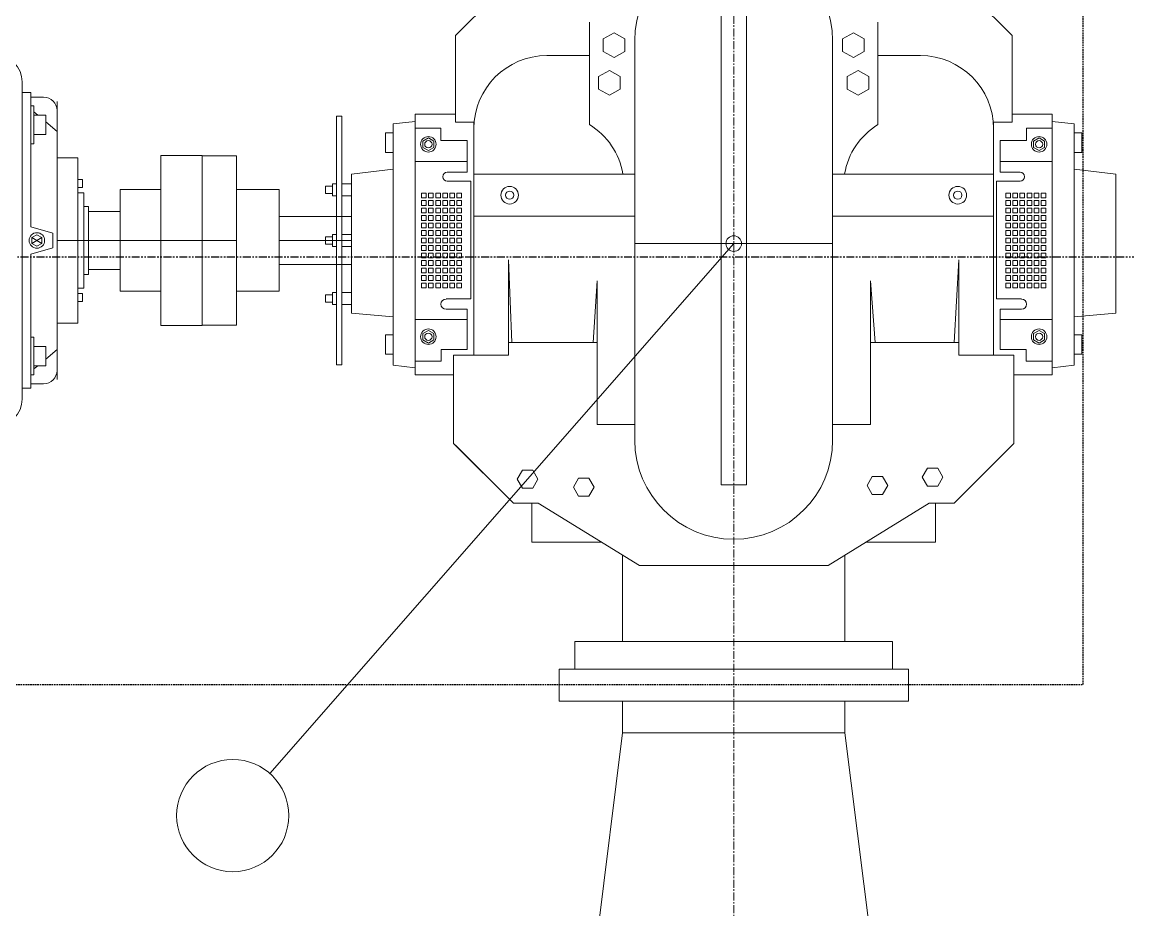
# Model space of a CAD drawing. Header units: inches. Extents: x 86328 to 235202, y 68629 to 184293.
# Drawn here: x 165131 to 166872, y 130363 to 131760 of the extents above; entities that cross this region are included whole.
import ezdxf

# ---------------------------------------------------------------- set-up
doc = ezdxf.new("R2010")
doc.units = ezdxf.units.IN
doc.header["$MEASUREMENT"] = 0
for name, pattern in [('CENTER', [2, 1.25, -0.25, 0.25, -0.25]), ('HIDDEN', [0.375, 0.25, -0.125]), ('PHANTOM2', [1.25, 0.625, -0.125, 0.125, -0.125, 0.125, -0.125])]:
    doc.linetypes.add(name, pattern=pattern)
doc.layers.add('.5', color=8, linetype='Continuous', lineweight=0)
doc.layers.add('DIM', color=251, linetype='Continuous', lineweight=0)

msp = doc.modelspace()

# ---------------------------------------------------------------- linework, layer by layer
at = {"layer": '.5', "color": 8, "linetype": 'CENTER', "ltscale": 10}
msp.add_line((166251.3, 146210.4), (166251.3, 122881.3), dxfattribs=at)
at = {"color": 8, "linetype": 'PHANTOM2', "ltscale": 20}
msp.add_line((175241.1, 131390.5), (142490.5, 131390.5), dxfattribs=at)
at = {"layer": 'DIM', "color": 8, "linetype": 'HIDDEN', "lineweight": 25, "ltscale": 10}
for p, q in [((166801.3, 130717.9), (166801.3, 132065.4)), ((163801.3, 130717.9), (166801.3, 130717.9))]:
    msp.add_line(p, q, dxfattribs=at)
at = {"layer": 'DIM', "color": 8, "linetype": 'Continuous'}
for p, q in [((165813.2, 131739.1), (165904.4, 131830.3)), ((166689.4, 131739.1), (166598.2, 131830.3)), ((166231.4, 131411.8), (166231.4, 131801.5)), ((166271.2, 131801.5), (166271.2, 131411.8)), ((166024.3, 131760.4), (166024.3, 131599.1)), ((166478.3, 131760.4), (166478.3, 131599.1)), ((165813.2, 131739.1), (165813.2, 131603)), ((166062.9, 131743.7), (166045.9, 131733.9)), ((166079.8, 131733.9), (166062.9, 131743.7)), ((166422.7, 131733.9), (166439.7, 131743.7)), ((166439.7, 131743.7), (166456.7, 131733.9)), ((166689.4, 131739.1), (166689.4, 131603)), ((166045.9, 131733.9), (166045.9, 131714.3)), ((166079.8, 131714.3), (166079.8, 131733.9)), ((166095.6, 131411.8), (166095.6, 131731.3)), ((166407, 131730.7), (166407, 131411.8)), ((166422.7, 131714.3), (166422.7, 131733.9)), ((166456.7, 131733.9), (166456.7, 131714.3)), ((165957.3, 131707.8), (166024.3, 131707.8)), ((166045.9, 131714.3), (166062.9, 131704.5)), ((166062.9, 131704.5), (166079.8, 131714.3)), ((166439.7, 131704.5), (166422.7, 131714.3)), ((166456.7, 131714.3), (166439.7, 131704.5)), ((166545.3, 131707.8), (166478.3, 131707.8)), ((166055.5, 131684.5), (166038.5, 131674.7)), ((166072.5, 131674.7), (166055.5, 131684.5)), ((166430.1, 131674.7), (166447.1, 131684.5)), ((166447.1, 131684.5), (166464, 131674.7)), ((165131.1, 131660.9), (165131.1, 131666.6)), ((166038.5, 131674.7), (166038.5, 131655.1)), ((166072.5, 131655.1), (166072.5, 131674.7)), ((166430.1, 131655.1), (166430.1, 131674.7)), ((166464, 131674.7), (166464, 131655.1)), ((165131.1, 131649.4), (165131.1, 131660.9)), ((165131.1, 131416.7), (165131.1, 131649.4)), ((165131.1, 131649.4), (165144.7, 131649.4)), ((165144.7, 131438), (165144.7, 131649.4)), ((166038.5, 131655.1), (166055.5, 131645.3)), ((166055.5, 131645.3), (166072.5, 131655.1)), ((166447.1, 131645.3), (166430.1, 131655.1)), ((166464, 131655.1), (166447.1, 131645.3)), ((165165, 131642.3), (165144.7, 131642.3)), ((165186.1, 131635.5), (165186.1, 131212.2)), ((165144.7, 131568.9), (165144.7, 131628.4)), ((165144.7, 131628.4), (165149.7, 131628.4)), ((165149.7, 131628.4), (165149.7, 131568.9)), ((165149.7, 131619), (165155.7, 131613.9)), ((165149.7, 131613.9), (165168.2, 131613.9)), ((165149.7, 131583.3), (165149.7, 131613.9)), ((165168.2, 131613.9), (165168.2, 131583.3)), ((165186.1, 131197.9), (165186.1, 131621.2)), ((165625.9, 131612.6), (165634.3, 131612.6)), ((165625.9, 131220.7), (165625.9, 131612.6)), ((165634.3, 131612.6), (165634.3, 131220.7)), ((165749.8, 131592.2), (165749.8, 131615.3)), ((165749.8, 131615.3), (165813.2, 131615.3)), ((166752.8, 131615.3), (166689.4, 131615.3)), ((166752.8, 131592.2), (166752.8, 131615.3)), ((165168.2, 131603.4), (165186.1, 131588.4)), ((165715.3, 131600.3), (165749.8, 131603.8)), ((165715.3, 131528.7), (165715.3, 131600.3)), ((165813.2, 131603), (165842.3, 131603)), ((165842.3, 131603), (165842.3, 131236.1)), ((166689.4, 131603), (166660.3, 131603)), ((166660.3, 131603), (166660.3, 131236.1)), ((166787.3, 131600.3), (166752.8, 131603.8)), ((166787.3, 131528.7), (166787.3, 131600.3)), ((165168.2, 131583.3), (165149.7, 131583.3)), ((165715.3, 131586.1), (165703, 131586.1)), ((165703, 131586.1), (165703, 131555.3)), ((165715.3, 131555.3), (165715.3, 131586.1)), ((165790.5, 131593.6), (165749.8, 131593.6)), ((165749.8, 131593.6), (165749.8, 131592.2)), ((165749.8, 131592.2), (165749.8, 131226.9)), ((165770.6, 131578.1), (165762, 131573.1)), ((165779.2, 131573.1), (165770.6, 131578.1)), ((165790.5, 131574), (165790.5, 131593.6)), ((165842.3, 131520.9), (165842.3, 131592.8)), ((166660.3, 131520.9), (166660.3, 131592.8)), ((166712.1, 131574), (166712.1, 131593.6)), ((166712.1, 131593.6), (166752.8, 131593.6)), ((166723.4, 131573.1), (166732, 131578.1)), ((166732, 131578.1), (166740.6, 131573.1)), ((166752.8, 131593.6), (166752.8, 131592.2)), ((166752.8, 131592.2), (166752.8, 131226.9)), ((166787.3, 131586.1), (166799.5, 131586.1)), ((166787.3, 131555.3), (166787.3, 131586.1)), ((166799.5, 131586.1), (166799.5, 131555.3)), ((165149.7, 131568.9), (165144.7, 131568.9)), ((165762, 131573.1), (165762, 131563.2)), ((165762, 131563.2), (165770.6, 131558.2)), ((165770.6, 131558.2), (165779.2, 131563.2)), ((165779.2, 131563.2), (165779.2, 131573.1)), ((165831.9, 131574), (165790.5, 131574)), ((165831.9, 131524), (165831.9, 131574)), ((166670.6, 131524), (166670.6, 131574)), ((166670.6, 131574), (166712.1, 131574)), ((166723.4, 131563.2), (166723.4, 131573.1)), ((166732, 131558.2), (166723.4, 131563.2)), ((166740.6, 131563.2), (166732, 131558.2)), ((166740.6, 131573.1), (166740.6, 131563.2)), ((165186.1, 131416.7), (165186.1, 131547)), ((165186.1, 131547), (165219, 131547)), ((165219, 131547), (165219, 131416.7)), ((165349.6, 131416.7), (165349.6, 131550.5)), ((165349.6, 131550.5), (165414.7, 131550.5)), ((165414.7, 131550.5), (165414.7, 131416.7)), ((165468.5, 131550), (165414.7, 131550)), ((165414.7, 131550), (165414.7, 131416.7)), ((165468.5, 131416.7), (165468.5, 131550)), ((165703, 131555.3), (165715.3, 131555.3)), ((166799.5, 131555.3), (166787.3, 131555.3)), ((165649.7, 131521.2), (165715.3, 131528.7)), ((165715.3, 131528.7), (165715.3, 131294)), ((165831.9, 131541.1), (165749.8, 131541.1)), ((166670.6, 131541.1), (166752.8, 131541.1)), ((166787.3, 131528.7), (166787.3, 131294)), ((166852.9, 131521.2), (166787.3, 131528.7)), ((165219, 131512.8), (165226.3, 131512.8)), ((165219, 131500.3), (165219, 131512.8)), ((165226.3, 131512.8), (165226.3, 131500.3)), ((165649.7, 131302.4), (165649.7, 131521.2)), ((165800.3, 131524), (165831.9, 131524)), ((165837.5, 131510.2), (165800.3, 131510.2)), ((165837.5, 131324.6), (165837.5, 131510.2)), ((166095.6, 131520.9), (165842.3, 131520.9)), ((165842.3, 131520.9), (165842.3, 131454.8)), ((166095.6, 131454.8), (166095.6, 131520.9)), ((166407, 131520.9), (166660.3, 131520.9)), ((166407, 131454.8), (166407, 131520.9)), ((166660.3, 131520.9), (166660.3, 131454.8)), ((166665.1, 131324.6), (166665.1, 131510.2)), ((166665.1, 131510.2), (166702.3, 131510.2)), ((166702.3, 131524), (166670.6, 131524)), ((166852.9, 131302.4), (166852.9, 131521.2)), ((165226.3, 131500.3), (165219, 131500.3)), ((165228.5, 131491.7), (165219, 131491.7)), ((165219, 131491.7), (165219, 131416.7)), ((165228.5, 131416.7), (165228.5, 131491.7)), ((165349.6, 131496.7), (165285.4, 131496.7)), ((165285.4, 131496.7), (165285.4, 131416.7)), ((165349.6, 131416.7), (165349.6, 131496.7)), ((165468.5, 131336.7), (165468.5, 131496.7)), ((165468.5, 131496.7), (165535.5, 131496.7)), ((165535.5, 131496.7), (165535.5, 131336.7)), ((165619.5, 131502), (165608.9, 131502)), ((165608.9, 131502), (165608.9, 131490.7)), ((165608.9, 131490.7), (165619.5, 131490.7)), ((165619.5, 131505.8), (165625.9, 131505.8)), ((165619.5, 131486.9), (165619.5, 131505.8)), ((165619.5, 131490.7), (165619.5, 131502)), ((165625.9, 131505.8), (165625.9, 131486.9)), ((165634.3, 131505.8), (165649.7, 131505.8)), ((165634.3, 131486.9), (165634.3, 131505.8)), ((165649.7, 131505.8), (165649.7, 131486.9)), ((165767.2, 131491.2), (165759.9, 131491.2)), ((165759.9, 131491.2), (165759.9, 131483.6)), ((165767.2, 131483.6), (165767.2, 131491.2)), ((165778.4, 131491.2), (165771, 131491.2)), ((165771, 131491.2), (165771, 131483.6)), ((165778.4, 131483.6), (165778.4, 131491.2)), ((165789.5, 131491.2), (165782.2, 131491.2)), ((165782.2, 131491.2), (165782.2, 131483.6)), ((165789.5, 131483.6), (165789.5, 131491.2)), ((165800.7, 131491.2), (165793.3, 131491.2)), ((165793.3, 131491.2), (165793.3, 131483.6)), ((165800.7, 131483.6), (165800.7, 131491.2)), ((165811.8, 131491.2), (165804.5, 131491.2)), ((165804.5, 131491.2), (165804.5, 131483.6)), ((165811.8, 131483.6), (165811.8, 131491.2)), ((165823, 131491.2), (165815.6, 131491.2)), ((165815.6, 131491.2), (165815.6, 131483.6)), ((165823, 131483.6), (165823, 131491.2)), ((166679.6, 131483.6), (166679.6, 131491.2)), ((166679.6, 131491.2), (166686.9, 131491.2)), ((166686.9, 131491.2), (166686.9, 131483.6)), ((166690.7, 131483.6), (166690.7, 131491.2)), ((166690.7, 131491.2), (166698.1, 131491.2)), ((166698.1, 131491.2), (166698.1, 131483.6)), ((166701.9, 131483.6), (166701.9, 131491.2)), ((166701.9, 131491.2), (166709.2, 131491.2)), ((166709.2, 131491.2), (166709.2, 131483.6)), ((166713, 131483.6), (166713, 131491.2)), ((166713, 131491.2), (166720.4, 131491.2)), ((166720.4, 131491.2), (166720.4, 131483.6)), ((166724.2, 131483.6), (166724.2, 131491.2)), ((166724.2, 131491.2), (166731.5, 131491.2)), ((166731.5, 131491.2), (166731.5, 131483.6)), ((166735.3, 131483.6), (166735.3, 131491.2)), ((166735.3, 131491.2), (166742.7, 131491.2)), ((166742.7, 131491.2), (166742.7, 131483.6)), ((165625.9, 131486.9), (165619.5, 131486.9)), ((165649.7, 131486.9), (165634.3, 131486.9)), ((165759.9, 131483.6), (165767.2, 131483.6)), ((165767.2, 131479.4), (165759.9, 131479.4)), ((165759.9, 131479.4), (165759.9, 131471.8)), ((165767.2, 131471.8), (165767.2, 131479.4)), ((165771, 131483.6), (165778.4, 131483.6)), ((165778.4, 131479.4), (165771, 131479.4)), ((165771, 131479.4), (165771, 131471.8)), ((165778.4, 131471.8), (165778.4, 131479.4)), ((165782.2, 131483.6), (165789.5, 131483.6)), ((165789.5, 131479.4), (165782.2, 131479.4)), ((165782.2, 131479.4), (165782.2, 131471.8)), ((165789.5, 131471.8), (165789.5, 131479.4)), ((165793.3, 131483.6), (165800.7, 131483.6)), ((165800.7, 131479.4), (165793.3, 131479.4)), ((165793.3, 131479.4), (165793.3, 131471.8)), ((165800.7, 131471.8), (165800.7, 131479.4)), ((165804.5, 131483.6), (165811.8, 131483.6)), ((165811.8, 131479.4), (165804.5, 131479.4)), ((165804.5, 131479.4), (165804.5, 131471.8)), ((165811.8, 131471.8), (165811.8, 131479.4)), ((165815.6, 131483.6), (165823, 131483.6)), ((165823, 131479.4), (165815.6, 131479.4)), ((165815.6, 131479.4), (165815.6, 131471.8)), ((165823, 131471.8), (165823, 131479.4)), ((166686.9, 131483.6), (166679.6, 131483.6)), ((166679.6, 131471.8), (166679.6, 131479.4)), ((166679.6, 131479.4), (166686.9, 131479.4)), ((166686.9, 131479.4), (166686.9, 131471.8)), ((166698.1, 131483.6), (166690.7, 131483.6)), ((166690.7, 131471.8), (166690.7, 131479.4)), ((166690.7, 131479.4), (166698.1, 131479.4)), ((166698.1, 131479.4), (166698.1, 131471.8)), ((166709.2, 131483.6), (166701.9, 131483.6)), ((166701.9, 131471.8), (166701.9, 131479.4)), ((166701.9, 131479.4), (166709.2, 131479.4)), ((166709.2, 131479.4), (166709.2, 131471.8)), ((166720.4, 131483.6), (166713, 131483.6)), ((166713, 131471.8), (166713, 131479.4)), ((166713, 131479.4), (166720.4, 131479.4)), ((166720.4, 131479.4), (166720.4, 131471.8)), ((166731.5, 131483.6), (166724.2, 131483.6)), ((166724.2, 131471.8), (166724.2, 131479.4)), ((166724.2, 131479.4), (166731.5, 131479.4)), ((166731.5, 131479.4), (166731.5, 131471.8)), ((166742.7, 131483.6), (166735.3, 131483.6)), ((166735.3, 131471.8), (166735.3, 131479.4)), ((166735.3, 131479.4), (166742.7, 131479.4)), ((166742.7, 131479.4), (166742.7, 131471.8)), ((165235.4, 131470.4), (165228.5, 131470.4)), ((165228.5, 131470.4), (165228.5, 131416.7)), ((165235.4, 131416.7), (165235.4, 131470.4)), ((165285.4, 131462.3), (165235.4, 131462.3)), ((165235.4, 131462.3), (165235.4, 131416.7)), ((165285.4, 131416.7), (165285.4, 131462.3)), ((165759.9, 131471.8), (165767.2, 131471.8)), ((165767.2, 131467.6), (165759.9, 131467.6)), ((165759.9, 131467.6), (165759.9, 131460)), ((165759.9, 131460), (165767.2, 131460)), ((165767.2, 131455.9), (165759.9, 131455.9)), ((165759.9, 131455.9), (165759.9, 131448.2)), ((165767.2, 131460), (165767.2, 131467.6)), ((165767.2, 131448.2), (165767.2, 131455.9)), ((165771, 131471.8), (165778.4, 131471.8)), ((165778.4, 131467.6), (165771, 131467.6)), ((165771, 131467.6), (165771, 131460)), ((165771, 131460), (165778.4, 131460)), ((165778.4, 131455.9), (165771, 131455.9)), ((165771, 131455.9), (165771, 131448.2)), ((165778.4, 131460), (165778.4, 131467.6)), ((165778.4, 131448.2), (165778.4, 131455.9)), ((165782.2, 131471.8), (165789.5, 131471.8)), ((165789.5, 131467.6), (165782.2, 131467.6)), ((165782.2, 131467.6), (165782.2, 131460)), ((165782.2, 131460), (165789.5, 131460)), ((165789.5, 131455.9), (165782.2, 131455.9)), ((165782.2, 131455.9), (165782.2, 131448.2)), ((165789.5, 131460), (165789.5, 131467.6)), ((165789.5, 131448.2), (165789.5, 131455.9)), ((165793.3, 131471.8), (165800.7, 131471.8)), ((165800.7, 131467.6), (165793.3, 131467.6)), ((165793.3, 131467.6), (165793.3, 131460)), ((165793.3, 131460), (165800.7, 131460)), ((165800.7, 131455.9), (165793.3, 131455.9)), ((165793.3, 131455.9), (165793.3, 131448.2)), ((165800.7, 131460), (165800.7, 131467.6)), ((165800.7, 131448.2), (165800.7, 131455.9)), ((165804.5, 131471.8), (165811.8, 131471.8)), ((165811.8, 131467.6), (165804.5, 131467.6)), ((165804.5, 131467.6), (165804.5, 131460)), ((165804.5, 131460), (165811.8, 131460)), ((165811.8, 131455.9), (165804.5, 131455.9)), ((165804.5, 131455.9), (165804.5, 131448.2)), ((165811.8, 131460), (165811.8, 131467.6)), ((165811.8, 131448.2), (165811.8, 131455.9)), ((165815.6, 131471.8), (165823, 131471.8)), ((165823, 131467.6), (165815.6, 131467.6)), ((165815.6, 131467.6), (165815.6, 131460)), ((165815.6, 131460), (165823, 131460)), ((165823, 131455.9), (165815.6, 131455.9)), ((165815.6, 131455.9), (165815.6, 131448.2)), ((165823, 131460), (165823, 131467.6)), ((165823, 131448.2), (165823, 131455.9)), ((166686.9, 131471.8), (166679.6, 131471.8)), ((166679.6, 131460), (166679.6, 131467.6)), ((166679.6, 131467.6), (166686.9, 131467.6)), ((166686.9, 131460), (166679.6, 131460)), ((166679.6, 131448.2), (166679.6, 131455.9)), ((166679.6, 131455.9), (166686.9, 131455.9)), ((166686.9, 131467.6), (166686.9, 131460)), ((166686.9, 131455.9), (166686.9, 131448.2)), ((166698.1, 131471.8), (166690.7, 131471.8)), ((166690.7, 131460), (166690.7, 131467.6)), ((166690.7, 131467.6), (166698.1, 131467.6)), ((166698.1, 131460), (166690.7, 131460)), ((166690.7, 131448.2), (166690.7, 131455.9)), ((166690.7, 131455.9), (166698.1, 131455.9)), ((166698.1, 131467.6), (166698.1, 131460)), ((166698.1, 131455.9), (166698.1, 131448.2)), ((166709.2, 131471.8), (166701.9, 131471.8)), ((166701.9, 131460), (166701.9, 131467.6)), ((166701.9, 131467.6), (166709.2, 131467.6)), ((166709.2, 131460), (166701.9, 131460)), ((166701.9, 131448.2), (166701.9, 131455.9)), ((166701.9, 131455.9), (166709.2, 131455.9)), ((166709.2, 131467.6), (166709.2, 131460)), ((166709.2, 131455.9), (166709.2, 131448.2)), ((166720.4, 131471.8), (166713, 131471.8)), ((166713, 131460), (166713, 131467.6)), ((166713, 131467.6), (166720.4, 131467.6)), ((166720.4, 131460), (166713, 131460)), ((166713, 131448.2), (166713, 131455.9)), ((166713, 131455.9), (166720.4, 131455.9)), ((166720.4, 131467.6), (166720.4, 131460)), ((166720.4, 131455.9), (166720.4, 131448.2)), ((166731.5, 131471.8), (166724.2, 131471.8)), ((166724.2, 131460), (166724.2, 131467.6)), ((166724.2, 131467.6), (166731.5, 131467.6)), ((166731.5, 131460), (166724.2, 131460)), ((166724.2, 131448.2), (166724.2, 131455.9)), ((166724.2, 131455.9), (166731.5, 131455.9)), ((166731.5, 131467.6), (166731.5, 131460)), ((166731.5, 131455.9), (166731.5, 131448.2)), ((166742.7, 131471.8), (166735.3, 131471.8)), ((166735.3, 131460), (166735.3, 131467.6)), ((166735.3, 131467.6), (166742.7, 131467.6)), ((166742.7, 131460), (166735.3, 131460)), ((166735.3, 131448.2), (166735.3, 131455.9)), ((166735.3, 131455.9), (166742.7, 131455.9)), ((166742.7, 131467.6), (166742.7, 131460)), ((166742.7, 131455.9), (166742.7, 131448.2)), ((165649.7, 131454.3), (165535.5, 131454.3)), ((165535.5, 131454.3), (165535.5, 131416.7)), ((165649.7, 131416.7), (165649.7, 131454.3)), ((165759.9, 131448.2), (165767.2, 131448.2)), ((165767.2, 131444.1), (165759.9, 131444.1)), ((165759.9, 131444.1), (165759.9, 131436.5)), ((165767.2, 131436.5), (165767.2, 131444.1)), ((165771, 131448.2), (165778.4, 131448.2)), ((165778.4, 131444.1), (165771, 131444.1)), ((165771, 131444.1), (165771, 131436.5)), ((165778.4, 131436.5), (165778.4, 131444.1)), ((165782.2, 131448.2), (165789.5, 131448.2)), ((165789.5, 131444.1), (165782.2, 131444.1)), ((165782.2, 131444.1), (165782.2, 131436.5)), ((165789.5, 131436.5), (165789.5, 131444.1)), ((165793.3, 131448.2), (165800.7, 131448.2)), ((165800.7, 131444.1), (165793.3, 131444.1)), ((165793.3, 131444.1), (165793.3, 131436.5)), ((165800.7, 131436.5), (165800.7, 131444.1)), ((165804.5, 131448.2), (165811.8, 131448.2)), ((165811.8, 131444.1), (165804.5, 131444.1)), ((165804.5, 131444.1), (165804.5, 131436.5)), ((165811.8, 131436.5), (165811.8, 131444.1)), ((165815.6, 131448.2), (165823, 131448.2)), ((165823, 131444.1), (165815.6, 131444.1)), ((165815.6, 131444.1), (165815.6, 131436.5)), ((165823, 131436.5), (165823, 131444.1)), ((165842.3, 131454.8), (166095.6, 131454.8)), ((166660.3, 131454.8), (166407, 131454.8)), ((166686.9, 131448.2), (166679.6, 131448.2)), ((166679.6, 131436.5), (166679.6, 131444.1)), ((166679.6, 131444.1), (166686.9, 131444.1)), ((166686.9, 131444.1), (166686.9, 131436.5)), ((166698.1, 131448.2), (166690.7, 131448.2)), ((166690.7, 131436.5), (166690.7, 131444.1)), ((166690.7, 131444.1), (166698.1, 131444.1)), ((166698.1, 131444.1), (166698.1, 131436.5)), ((166709.2, 131448.2), (166701.9, 131448.2)), ((166701.9, 131436.5), (166701.9, 131444.1)), ((166701.9, 131444.1), (166709.2, 131444.1)), ((166709.2, 131444.1), (166709.2, 131436.5)), ((166720.4, 131448.2), (166713, 131448.2)), ((166713, 131436.5), (166713, 131444.1)), ((166713, 131444.1), (166720.4, 131444.1)), ((166720.4, 131444.1), (166720.4, 131436.5)), ((166731.5, 131448.2), (166724.2, 131448.2)), ((166724.2, 131436.5), (166724.2, 131444.1)), ((166724.2, 131444.1), (166731.5, 131444.1)), ((166731.5, 131444.1), (166731.5, 131436.5)), ((166742.7, 131448.2), (166735.3, 131448.2)), ((166735.3, 131436.5), (166735.3, 131444.1)), ((166735.3, 131444.1), (166742.7, 131444.1)), ((166742.7, 131444.1), (166742.7, 131436.5)), ((165144.7, 131438), (165179.7, 131428.3)), ((165154.4, 131425.8), (165146.5, 131421.2)), ((165146.5, 131421.2), (165154.4, 131425.8)), ((165146.5, 131421.2), (165162.3, 131412.1)), ((165146.5, 131412.1), (165162.3, 131421.2)), ((165146.5, 131421.2), (165146.5, 131412.1)), ((165146.5, 131412.1), (165146.5, 131421.2)), ((165162.3, 131421.2), (165154.4, 131425.8)), ((165154.4, 131425.8), (165162.3, 131421.2)), ((165162.3, 131412.1), (165162.3, 131421.2)), ((165162.3, 131421.2), (165162.3, 131412.1)), ((165179.7, 131428.3), (165179.7, 131416.7)), ((165619.5, 131422.4), (165608.9, 131422.4)), ((165608.9, 131422.4), (165608.9, 131411)), ((165619.5, 131426.1), (165625.9, 131426.1)), ((165619.5, 131407.2), (165619.5, 131426.1)), ((165619.5, 131411), (165619.5, 131422.4)), ((165625.9, 131426.1), (165625.9, 131407.2)), ((165634.3, 131426.1), (165649.7, 131426.1)), ((165634.3, 131407.2), (165634.3, 131426.1)), ((165649.7, 131426.1), (165649.7, 131407.2)), ((165759.9, 131436.5), (165767.2, 131436.5)), ((165767.2, 131432.3), (165759.9, 131432.3)), ((165759.9, 131432.3), (165759.9, 131424.7)), ((165759.9, 131424.7), (165767.2, 131424.7)), ((165767.2, 131424.7), (165767.2, 131432.3)), ((165771, 131436.5), (165778.4, 131436.5)), ((165778.4, 131432.3), (165771, 131432.3)), ((165771, 131432.3), (165771, 131424.7)), ((165771, 131424.7), (165778.4, 131424.7)), ((165778.4, 131424.7), (165778.4, 131432.3)), ((165782.2, 131436.5), (165789.5, 131436.5)), ((165789.5, 131432.3), (165782.2, 131432.3)), ((165782.2, 131432.3), (165782.2, 131424.7)), ((165782.2, 131424.7), (165789.5, 131424.7)), ((165789.5, 131424.7), (165789.5, 131432.3)), ((165793.3, 131436.5), (165800.7, 131436.5)), ((165800.7, 131432.3), (165793.3, 131432.3)), ((165793.3, 131432.3), (165793.3, 131424.7)), ((165793.3, 131424.7), (165800.7, 131424.7)), ((165800.7, 131424.7), (165800.7, 131432.3)), ((165804.5, 131436.5), (165811.8, 131436.5)), ((165811.8, 131432.3), (165804.5, 131432.3)), ((165804.5, 131432.3), (165804.5, 131424.7)), ((165804.5, 131424.7), (165811.8, 131424.7)), ((165811.8, 131424.7), (165811.8, 131432.3)), ((165815.6, 131436.5), (165823, 131436.5)), ((165823, 131432.3), (165815.6, 131432.3)), ((165815.6, 131432.3), (165815.6, 131424.7)), ((165815.6, 131424.7), (165823, 131424.7)), ((165823, 131424.7), (165823, 131432.3)), ((166686.9, 131436.5), (166679.6, 131436.5)), ((166679.6, 131424.7), (166679.6, 131432.3)), ((166679.6, 131432.3), (166686.9, 131432.3)), ((166686.9, 131424.7), (166679.6, 131424.7)), ((166686.9, 131432.3), (166686.9, 131424.7)), ((166698.1, 131436.5), (166690.7, 131436.5)), ((166690.7, 131424.7), (166690.7, 131432.3)), ((166690.7, 131432.3), (166698.1, 131432.3)), ((166698.1, 131424.7), (166690.7, 131424.7)), ((166698.1, 131432.3), (166698.1, 131424.7)), ((166709.2, 131436.5), (166701.9, 131436.5)), ((166701.9, 131424.7), (166701.9, 131432.3)), ((166701.9, 131432.3), (166709.2, 131432.3)), ((166709.2, 131424.7), (166701.9, 131424.7)), ((166709.2, 131432.3), (166709.2, 131424.7)), ((166720.4, 131436.5), (166713, 131436.5)), ((166713, 131424.7), (166713, 131432.3)), ((166713, 131432.3), (166720.4, 131432.3)), ((166720.4, 131424.7), (166713, 131424.7)), ((166720.4, 131432.3), (166720.4, 131424.7)), ((166731.5, 131436.5), (166724.2, 131436.5)), ((166724.2, 131424.7), (166724.2, 131432.3)), ((166724.2, 131432.3), (166731.5, 131432.3)), ((166731.5, 131424.7), (166724.2, 131424.7)), ((166731.5, 131432.3), (166731.5, 131424.7)), ((166742.7, 131436.5), (166735.3, 131436.5)), ((166735.3, 131424.7), (166735.3, 131432.3)), ((166735.3, 131432.3), (166742.7, 131432.3)), ((166742.7, 131424.7), (166735.3, 131424.7)), ((166742.7, 131432.3), (166742.7, 131424.7)), ((165131.1, 131416.7), (165131.1, 131184)), ((165144.7, 131395.3), (165179.7, 131405)), ((165146.5, 131412.1), (165154.4, 131407.6)), ((165154.4, 131407.6), (165146.5, 131412.1)), ((165154.4, 131407.6), (165162.3, 131412.1)), ((165162.3, 131412.1), (165154.4, 131407.6)), ((165179.7, 131405), (165179.7, 131416.7)), ((165219, 131416.7), (165186.1, 131416.7)), ((165186.1, 131416.7), (165186.1, 131286.3)), ((165219, 131416.7), (165186.1, 131416.7)), ((165219, 131416.7), (165228.5, 131416.7)), ((165219, 131341.6), (165219, 131416.7)), ((165219, 131286.3), (165219, 131416.7)), ((165219, 131416.7), (165228.5, 131416.7)), ((165228.5, 131416.7), (165235.4, 131416.7)), ((165228.5, 131363), (165228.5, 131416.7)), ((165228.5, 131416.7), (165228.5, 131341.6)), ((165228.5, 131416.7), (165235.4, 131416.7)), ((165235.4, 131416.7), (165285.4, 131416.7)), ((165235.4, 131371), (165235.4, 131416.7)), ((165235.4, 131416.7), (165235.4, 131363)), ((165235.4, 131416.7), (165285.4, 131416.7)), ((165285.4, 131416.7), (165349.6, 131416.7)), ((165285.4, 131336.7), (165285.4, 131416.7)), ((165285.4, 131416.7), (165285.4, 131371)), ((165285.4, 131416.7), (165349.6, 131416.7)), ((165349.6, 131416.7), (165349.6, 131336.7)), ((165414.7, 131416.7), (165349.6, 131416.7)), ((165349.6, 131416.7), (165349.6, 131282.8)), ((165414.7, 131416.7), (165349.6, 131416.7)), ((165414.7, 131282.8), (165414.7, 131416.7)), ((165414.7, 131283.4), (165414.7, 131416.7)), ((165414.7, 131416.7), (165468.5, 131416.7)), ((165414.7, 131416.7), (165468.5, 131416.7)), ((165468.5, 131416.7), (165468.5, 131283.4)), ((166251.3, 131411.8), (165520.8, 130577.9)), ((165535.5, 131379.1), (165535.5, 131416.7)), ((165535.5, 131416.7), (165649.7, 131416.7)), ((165535.5, 131416.7), (165649.7, 131416.7)), ((165608.9, 131411), (165619.5, 131411)), ((165625.9, 131407.2), (165619.5, 131407.2)), ((165649.7, 131407.2), (165634.3, 131407.2)), ((165649.7, 131416.7), (165649.7, 131379.1)), ((165759.9, 131420.5), (165767.2, 131420.5)), ((165759.9, 131412.9), (165759.9, 131420.5)), ((165767.2, 131412.9), (165759.9, 131412.9)), ((165759.9, 131408.7), (165767.2, 131408.7)), ((165759.9, 131401.1), (165759.9, 131408.7)), ((165767.2, 131420.5), (165767.2, 131412.9)), ((165767.2, 131408.7), (165767.2, 131401.1)), ((165771, 131420.5), (165778.4, 131420.5)), ((165771, 131412.9), (165771, 131420.5)), ((165778.4, 131412.9), (165771, 131412.9)), ((165771, 131408.7), (165778.4, 131408.7)), ((165771, 131401.1), (165771, 131408.7)), ((165778.4, 131420.5), (165778.4, 131412.9)), ((165778.4, 131408.7), (165778.4, 131401.1)), ((165782.2, 131420.5), (165789.5, 131420.5)), ((165782.2, 131412.9), (165782.2, 131420.5)), ((165789.5, 131412.9), (165782.2, 131412.9)), ((165782.2, 131408.7), (165789.5, 131408.7)), ((165782.2, 131401.1), (165782.2, 131408.7)), ((165789.5, 131420.5), (165789.5, 131412.9)), ((165789.5, 131408.7), (165789.5, 131401.1)), ((165793.3, 131420.5), (165800.7, 131420.5)), ((165793.3, 131412.9), (165793.3, 131420.5)), ((165800.7, 131412.9), (165793.3, 131412.9)), ((165793.3, 131408.7), (165800.7, 131408.7)), ((165793.3, 131401.1), (165793.3, 131408.7)), ((165800.7, 131420.5), (165800.7, 131412.9)), ((165800.7, 131408.7), (165800.7, 131401.1)), ((165804.5, 131420.5), (165811.8, 131420.5)), ((165804.5, 131412.9), (165804.5, 131420.5)), ((165811.8, 131412.9), (165804.5, 131412.9)), ((165804.5, 131408.7), (165811.8, 131408.7)), ((165804.5, 131401.1), (165804.5, 131408.7)), ((165811.8, 131420.5), (165811.8, 131412.9)), ((165811.8, 131408.7), (165811.8, 131401.1)), ((165815.6, 131420.5), (165823, 131420.5)), ((165815.6, 131412.9), (165815.6, 131420.5)), ((165823, 131412.9), (165815.6, 131412.9)), ((165815.6, 131408.7), (165823, 131408.7)), ((165815.6, 131401.1), (165815.6, 131408.7)), ((165823, 131420.5), (165823, 131412.9)), ((165823, 131408.7), (165823, 131401.1)), ((166407, 131411.8), (166095.6, 131411.8)), ((166095.6, 131411.8), (166095.6, 131102.1)), ((166407, 131411.8), (166095.6, 131411.8)), ((166271.2, 131411.8), (166231.4, 131411.8)), ((166231.4, 131411.8), (166231.4, 131031.9)), ((166271.2, 131411.8), (166231.4, 131411.8)), ((166271.2, 131031.9), (166271.2, 131411.8)), ((166407, 131102.6), (166407, 131411.8)), ((166686.9, 131420.5), (166679.6, 131420.5)), ((166679.6, 131420.5), (166679.6, 131412.9)), ((166679.6, 131412.9), (166686.9, 131412.9)), ((166686.9, 131408.7), (166679.6, 131408.7)), ((166679.6, 131408.7), (166679.6, 131401.1)), ((166686.9, 131412.9), (166686.9, 131420.5)), ((166686.9, 131401.1), (166686.9, 131408.7)), ((166698.1, 131420.5), (166690.7, 131420.5)), ((166690.7, 131420.5), (166690.7, 131412.9)), ((166690.7, 131412.9), (166698.1, 131412.9)), ((166698.1, 131408.7), (166690.7, 131408.7)), ((166690.7, 131408.7), (166690.7, 131401.1)), ((166698.1, 131412.9), (166698.1, 131420.5)), ((166698.1, 131401.1), (166698.1, 131408.7)), ((166709.2, 131420.5), (166701.9, 131420.5)), ((166701.9, 131420.5), (166701.9, 131412.9)), ((166701.9, 131412.9), (166709.2, 131412.9)), ((166709.2, 131408.7), (166701.9, 131408.7)), ((166701.9, 131408.7), (166701.9, 131401.1)), ((166709.2, 131412.9), (166709.2, 131420.5)), ((166709.2, 131401.1), (166709.2, 131408.7)), ((166720.4, 131420.5), (166713, 131420.5)), ((166713, 131420.5), (166713, 131412.9)), ((166713, 131412.9), (166720.4, 131412.9)), ((166720.4, 131408.7), (166713, 131408.7)), ((166713, 131408.7), (166713, 131401.1)), ((166720.4, 131412.9), (166720.4, 131420.5)), ((166720.4, 131401.1), (166720.4, 131408.7)), ((166731.5, 131420.5), (166724.2, 131420.5)), ((166724.2, 131420.5), (166724.2, 131412.9)), ((166724.2, 131412.9), (166731.5, 131412.9)), ((166731.5, 131408.7), (166724.2, 131408.7)), ((166724.2, 131408.7), (166724.2, 131401.1)), ((166731.5, 131412.9), (166731.5, 131420.5)), ((166731.5, 131401.1), (166731.5, 131408.7)), ((166742.7, 131420.5), (166735.3, 131420.5)), ((166735.3, 131420.5), (166735.3, 131412.9)), ((166735.3, 131412.9), (166742.7, 131412.9)), ((166742.7, 131408.7), (166735.3, 131408.7)), ((166735.3, 131408.7), (166735.3, 131401.1)), ((166742.7, 131412.9), (166742.7, 131420.5)), ((166742.7, 131401.1), (166742.7, 131408.7)), ((165144.7, 131395.3), (165144.7, 131184)), ((165767.2, 131401.1), (165759.9, 131401.1)), ((165759.9, 131396.9), (165767.2, 131396.9)), ((165759.9, 131389.3), (165759.9, 131396.9)), ((165767.2, 131389.3), (165759.9, 131389.3)), ((165767.2, 131396.9), (165767.2, 131389.3)), ((165778.4, 131401.1), (165771, 131401.1)), ((165771, 131396.9), (165778.4, 131396.9)), ((165771, 131389.3), (165771, 131396.9)), ((165778.4, 131389.3), (165771, 131389.3)), ((165778.4, 131396.9), (165778.4, 131389.3)), ((165789.5, 131401.1), (165782.2, 131401.1)), ((165782.2, 131396.9), (165789.5, 131396.9)), ((165782.2, 131389.3), (165782.2, 131396.9)), ((165789.5, 131389.3), (165782.2, 131389.3)), ((165789.5, 131396.9), (165789.5, 131389.3)), ((165800.7, 131401.1), (165793.3, 131401.1)), ((165793.3, 131396.9), (165800.7, 131396.9)), ((165793.3, 131389.3), (165793.3, 131396.9)), ((165800.7, 131389.3), (165793.3, 131389.3)), ((165800.7, 131396.9), (165800.7, 131389.3)), ((165811.8, 131401.1), (165804.5, 131401.1)), ((165804.5, 131396.9), (165811.8, 131396.9)), ((165804.5, 131389.3), (165804.5, 131396.9)), ((165811.8, 131389.3), (165804.5, 131389.3)), ((165811.8, 131396.9), (165811.8, 131389.3)), ((165823, 131401.1), (165815.6, 131401.1)), ((165815.6, 131396.9), (165823, 131396.9)), ((165815.6, 131389.3), (165815.6, 131396.9)), ((165823, 131389.3), (165815.6, 131389.3)), ((165823, 131396.9), (165823, 131389.3)), ((165896.7, 131236.1), (165896.7, 131386.4)), ((165896.7, 131386.4), (165901.8, 131256.2)), ((166605.8, 131386.4), (166598.5, 131256.2)), ((166605.8, 131236.1), (166605.8, 131386.4)), ((166679.6, 131401.1), (166686.9, 131401.1)), ((166686.9, 131396.9), (166679.6, 131396.9)), ((166679.6, 131396.9), (166679.6, 131389.3)), ((166679.6, 131389.3), (166686.9, 131389.3)), ((166686.9, 131389.3), (166686.9, 131396.9)), ((166690.7, 131401.1), (166698.1, 131401.1)), ((166698.1, 131396.9), (166690.7, 131396.9)), ((166690.7, 131396.9), (166690.7, 131389.3)), ((166690.7, 131389.3), (166698.1, 131389.3)), ((166698.1, 131389.3), (166698.1, 131396.9)), ((166701.9, 131401.1), (166709.2, 131401.1)), ((166709.2, 131396.9), (166701.9, 131396.9)), ((166701.9, 131396.9), (166701.9, 131389.3)), ((166701.9, 131389.3), (166709.2, 131389.3)), ((166709.2, 131389.3), (166709.2, 131396.9)), ((166713, 131401.1), (166720.4, 131401.1)), ((166720.4, 131396.9), (166713, 131396.9)), ((166713, 131396.9), (166713, 131389.3)), ((166713, 131389.3), (166720.4, 131389.3)), ((166720.4, 131389.3), (166720.4, 131396.9)), ((166724.2, 131401.1), (166731.5, 131401.1)), ((166731.5, 131396.9), (166724.2, 131396.9)), ((166724.2, 131396.9), (166724.2, 131389.3)), ((166724.2, 131389.3), (166731.5, 131389.3)), ((166731.5, 131389.3), (166731.5, 131396.9)), ((166735.3, 131401.1), (166742.7, 131401.1)), ((166742.7, 131396.9), (166735.3, 131396.9)), ((166735.3, 131396.9), (166735.3, 131389.3)), ((166735.3, 131389.3), (166742.7, 131389.3)), ((166742.7, 131389.3), (166742.7, 131396.9)), ((165285.4, 131371), (165235.4, 131371)), ((165649.7, 131379.1), (165535.5, 131379.1)), ((165759.9, 131385.1), (165767.2, 131385.1)), ((165759.9, 131377.5), (165759.9, 131385.1)), ((165767.2, 131377.5), (165759.9, 131377.5)), ((165759.9, 131373.3), (165767.2, 131373.3)), ((165759.9, 131365.7), (165759.9, 131373.3)), ((165767.2, 131385.1), (165767.2, 131377.5)), ((165767.2, 131373.3), (165767.2, 131365.7)), ((165771, 131385.1), (165778.4, 131385.1)), ((165771, 131377.5), (165771, 131385.1)), ((165778.4, 131377.5), (165771, 131377.5)), ((165771, 131373.3), (165778.4, 131373.3)), ((165771, 131365.7), (165771, 131373.3)), ((165778.4, 131385.1), (165778.4, 131377.5)), ((165778.4, 131373.3), (165778.4, 131365.7)), ((165782.2, 131385.1), (165789.5, 131385.1)), ((165782.2, 131377.5), (165782.2, 131385.1)), ((165789.5, 131377.5), (165782.2, 131377.5)), ((165782.2, 131373.3), (165789.5, 131373.3)), ((165782.2, 131365.7), (165782.2, 131373.3)), ((165789.5, 131385.1), (165789.5, 131377.5)), ((165789.5, 131373.3), (165789.5, 131365.7)), ((165793.3, 131385.1), (165800.7, 131385.1)), ((165793.3, 131377.5), (165793.3, 131385.1)), ((165800.7, 131377.5), (165793.3, 131377.5)), ((165793.3, 131373.3), (165800.7, 131373.3)), ((165793.3, 131365.7), (165793.3, 131373.3)), ((165800.7, 131385.1), (165800.7, 131377.5)), ((165800.7, 131373.3), (165800.7, 131365.7)), ((165804.5, 131385.1), (165811.8, 131385.1)), ((165804.5, 131377.5), (165804.5, 131385.1)), ((165811.8, 131377.5), (165804.5, 131377.5)), ((165804.5, 131373.3), (165811.8, 131373.3)), ((165804.5, 131365.7), (165804.5, 131373.3)), ((165811.8, 131385.1), (165811.8, 131377.5)), ((165811.8, 131373.3), (165811.8, 131365.7)), ((165815.6, 131385.1), (165823, 131385.1)), ((165815.6, 131377.5), (165815.6, 131385.1)), ((165823, 131377.5), (165815.6, 131377.5)), ((165815.6, 131373.3), (165823, 131373.3)), ((165815.6, 131365.7), (165815.6, 131373.3)), ((165823, 131385.1), (165823, 131377.5)), ((165823, 131373.3), (165823, 131365.7)), ((166686.9, 131385.1), (166679.6, 131385.1)), ((166679.6, 131385.1), (166679.6, 131377.5)), ((166679.6, 131377.5), (166686.9, 131377.5)), ((166686.9, 131373.3), (166679.6, 131373.3)), ((166679.6, 131373.3), (166679.6, 131365.7)), ((166686.9, 131377.5), (166686.9, 131385.1)), ((166686.9, 131365.7), (166686.9, 131373.3)), ((166698.1, 131385.1), (166690.7, 131385.1)), ((166690.7, 131385.1), (166690.7, 131377.5)), ((166690.7, 131377.5), (166698.1, 131377.5)), ((166698.1, 131373.3), (166690.7, 131373.3)), ((166690.7, 131373.3), (166690.7, 131365.7)), ((166698.1, 131377.5), (166698.1, 131385.1)), ((166698.1, 131365.7), (166698.1, 131373.3)), ((166709.2, 131385.1), (166701.9, 131385.1)), ((166701.9, 131385.1), (166701.9, 131377.5)), ((166701.9, 131377.5), (166709.2, 131377.5)), ((166709.2, 131373.3), (166701.9, 131373.3)), ((166701.9, 131373.3), (166701.9, 131365.7)), ((166709.2, 131377.5), (166709.2, 131385.1)), ((166709.2, 131365.7), (166709.2, 131373.3)), ((166720.4, 131385.1), (166713, 131385.1)), ((166713, 131385.1), (166713, 131377.5)), ((166713, 131377.5), (166720.4, 131377.5)), ((166720.4, 131373.3), (166713, 131373.3)), ((166713, 131373.3), (166713, 131365.7)), ((166720.4, 131377.5), (166720.4, 131385.1)), ((166720.4, 131365.7), (166720.4, 131373.3)), ((166731.5, 131385.1), (166724.2, 131385.1)), ((166724.2, 131385.1), (166724.2, 131377.5)), ((166724.2, 131377.5), (166731.5, 131377.5)), ((166731.5, 131373.3), (166724.2, 131373.3)), ((166724.2, 131373.3), (166724.2, 131365.7)), ((166731.5, 131377.5), (166731.5, 131385.1)), ((166731.5, 131365.7), (166731.5, 131373.3)), ((166742.7, 131385.1), (166735.3, 131385.1)), ((166735.3, 131385.1), (166735.3, 131377.5)), ((166735.3, 131377.5), (166742.7, 131377.5)), ((166742.7, 131373.3), (166735.3, 131373.3)), ((166735.3, 131373.3), (166735.3, 131365.7)), ((166742.7, 131377.5), (166742.7, 131385.1)), ((166742.7, 131365.7), (166742.7, 131373.3)), ((165235.4, 131363), (165228.5, 131363)), ((165767.2, 131365.7), (165759.9, 131365.7)), ((165759.9, 131361.5), (165767.2, 131361.5)), ((165759.9, 131353.9), (165759.9, 131361.5)), ((165767.2, 131353.9), (165759.9, 131353.9)), ((165767.2, 131361.5), (165767.2, 131353.9)), ((165778.4, 131365.7), (165771, 131365.7)), ((165771, 131361.5), (165778.4, 131361.5)), ((165771, 131353.9), (165771, 131361.5)), ((165778.4, 131353.9), (165771, 131353.9)), ((165778.4, 131361.5), (165778.4, 131353.9)), ((165789.5, 131365.7), (165782.2, 131365.7)), ((165782.2, 131361.5), (165789.5, 131361.5)), ((165782.2, 131353.9), (165782.2, 131361.5)), ((165789.5, 131353.9), (165782.2, 131353.9)), ((165789.5, 131361.5), (165789.5, 131353.9)), ((165800.7, 131365.7), (165793.3, 131365.7)), ((165793.3, 131361.5), (165800.7, 131361.5)), ((165793.3, 131353.9), (165793.3, 131361.5)), ((165800.7, 131353.9), (165793.3, 131353.9)), ((165800.7, 131361.5), (165800.7, 131353.9)), ((165811.8, 131365.7), (165804.5, 131365.7)), ((165804.5, 131361.5), (165811.8, 131361.5)), ((165804.5, 131353.9), (165804.5, 131361.5)), ((165811.8, 131353.9), (165804.5, 131353.9)), ((165811.8, 131361.5), (165811.8, 131353.9)), ((165823, 131365.7), (165815.6, 131365.7)), ((165815.6, 131361.5), (165823, 131361.5)), ((165815.6, 131353.9), (165815.6, 131361.5)), ((165823, 131353.9), (165815.6, 131353.9)), ((165823, 131361.5), (165823, 131353.9)), ((166036.1, 131352.9), (166029.9, 131256.2)), ((166036.1, 131352.9), (166036.1, 131127)), ((166466.5, 131352.9), (166466.5, 131127)), ((166466.5, 131352.9), (166474, 131256.2)), ((166679.6, 131365.7), (166686.9, 131365.7)), ((166686.9, 131361.5), (166679.6, 131361.5)), ((166679.6, 131361.5), (166679.6, 131353.9)), ((166679.6, 131353.9), (166686.9, 131353.9)), ((166686.9, 131353.9), (166686.9, 131361.5)), ((166690.7, 131365.7), (166698.1, 131365.7)), ((166698.1, 131361.5), (166690.7, 131361.5)), ((166690.7, 131361.5), (166690.7, 131353.9)), ((166690.7, 131353.9), (166698.1, 131353.9)), ((166698.1, 131353.9), (166698.1, 131361.5)), ((166701.9, 131365.7), (166709.2, 131365.7)), ((166709.2, 131361.5), (166701.9, 131361.5)), ((166701.9, 131361.5), (166701.9, 131353.9)), ((166701.9, 131353.9), (166709.2, 131353.9)), ((166709.2, 131353.9), (166709.2, 131361.5)), ((166713, 131365.7), (166720.4, 131365.7)), ((166720.4, 131361.5), (166713, 131361.5)), ((166713, 131361.5), (166713, 131353.9)), ((166713, 131353.9), (166720.4, 131353.9)), ((166720.4, 131353.9), (166720.4, 131361.5)), ((166724.2, 131365.7), (166731.5, 131365.7)), ((166731.5, 131361.5), (166724.2, 131361.5)), ((166724.2, 131361.5), (166724.2, 131353.9)), ((166724.2, 131353.9), (166731.5, 131353.9)), ((166731.5, 131353.9), (166731.5, 131361.5)), ((166735.3, 131365.7), (166742.7, 131365.7)), ((166742.7, 131361.5), (166735.3, 131361.5)), ((166735.3, 131361.5), (166735.3, 131353.9)), ((166735.3, 131353.9), (166742.7, 131353.9)), ((166742.7, 131353.9), (166742.7, 131361.5)), ((165228.5, 131341.6), (165219, 131341.6)), ((165349.6, 131336.7), (165285.4, 131336.7)), ((165535.5, 131336.7), (165468.5, 131336.7)), ((165619.5, 131334.6), (165625.9, 131334.6)), ((165619.5, 131315.7), (165619.5, 131334.6)), ((165625.9, 131334.6), (165625.9, 131315.7)), ((165634.3, 131334.6), (165649.7, 131334.6)), ((165634.3, 131315.7), (165634.3, 131334.6)), ((165649.7, 131334.6), (165649.7, 131315.7)), ((165759.9, 131349.7), (165767.2, 131349.7)), ((165759.9, 131342.1), (165759.9, 131349.7)), ((165767.2, 131342.1), (165759.9, 131342.1)), ((165767.2, 131349.7), (165767.2, 131342.1)), ((165771, 131349.7), (165778.4, 131349.7)), ((165771, 131342.1), (165771, 131349.7)), ((165778.4, 131342.1), (165771, 131342.1)), ((165778.4, 131349.7), (165778.4, 131342.1)), ((165782.2, 131349.7), (165789.5, 131349.7)), ((165782.2, 131342.1), (165782.2, 131349.7)), ((165789.5, 131342.1), (165782.2, 131342.1)), ((165789.5, 131349.7), (165789.5, 131342.1)), ((165793.3, 131349.7), (165800.7, 131349.7)), ((165793.3, 131342.1), (165793.3, 131349.7)), ((165800.7, 131342.1), (165793.3, 131342.1)), ((165800.7, 131349.7), (165800.7, 131342.1)), ((165804.5, 131349.7), (165811.8, 131349.7)), ((165804.5, 131342.1), (165804.5, 131349.7)), ((165811.8, 131342.1), (165804.5, 131342.1)), ((165811.8, 131349.7), (165811.8, 131342.1)), ((165815.6, 131349.7), (165823, 131349.7)), ((165815.6, 131342.1), (165815.6, 131349.7)), ((165823, 131342.1), (165815.6, 131342.1)), ((165823, 131349.7), (165823, 131342.1)), ((166686.9, 131349.7), (166679.6, 131349.7)), ((166679.6, 131349.7), (166679.6, 131342.1)), ((166679.6, 131342.1), (166686.9, 131342.1)), ((166686.9, 131342.1), (166686.9, 131349.7)), ((166698.1, 131349.7), (166690.7, 131349.7)), ((166690.7, 131349.7), (166690.7, 131342.1)), ((166690.7, 131342.1), (166698.1, 131342.1)), ((166698.1, 131342.1), (166698.1, 131349.7)), ((166709.2, 131349.7), (166701.9, 131349.7)), ((166701.9, 131349.7), (166701.9, 131342.1)), ((166701.9, 131342.1), (166709.2, 131342.1)), ((166709.2, 131342.1), (166709.2, 131349.7)), ((166720.4, 131349.7), (166713, 131349.7)), ((166713, 131349.7), (166713, 131342.1)), ((166713, 131342.1), (166720.4, 131342.1)), ((166720.4, 131342.1), (166720.4, 131349.7)), ((166731.5, 131349.7), (166724.2, 131349.7)), ((166724.2, 131349.7), (166724.2, 131342.1)), ((166724.2, 131342.1), (166731.5, 131342.1)), ((166731.5, 131342.1), (166731.5, 131349.7)), ((166742.7, 131349.7), (166735.3, 131349.7)), ((166735.3, 131349.7), (166735.3, 131342.1)), ((166735.3, 131342.1), (166742.7, 131342.1)), ((166742.7, 131342.1), (166742.7, 131349.7)), ((165226.3, 131333.1), (165219, 131333.1)), ((165219, 131333.1), (165219, 131320.5)), ((165219, 131320.5), (165226.3, 131320.5)), ((165226.3, 131320.5), (165226.3, 131333.1)), ((165619.5, 131330.9), (165608.9, 131330.9)), ((165608.9, 131330.9), (165608.9, 131319.5)), ((165608.9, 131319.5), (165619.5, 131319.5)), ((165619.5, 131319.5), (165619.5, 131330.9)), ((165798.4, 131324.6), (165837.5, 131324.6)), ((166704.2, 131324.6), (166665.1, 131324.6)), ((165625.9, 131315.7), (165619.5, 131315.7)), ((165649.7, 131315.7), (165634.3, 131315.7)), ((165715.3, 131296.5), (165649.7, 131302.4)), ((165831.9, 131308.5), (165798.4, 131308.5)), ((165831.9, 131245.2), (165831.9, 131308.5)), ((166670.6, 131245.2), (166670.6, 131308.5)), ((166670.6, 131308.5), (166704.2, 131308.5)), ((166787.3, 131296.5), (166852.9, 131302.4)), ((165186.1, 131286.3), (165219, 131286.3)), ((165349.6, 131282.8), (165414.7, 131282.8)), ((165468.5, 131283.4), (165414.7, 131283.4)), ((165715.3, 131220.5), (165715.3, 131296.5)), ((165831.9, 131292.3), (165749.8, 131292.3)), ((166670.6, 131292.3), (166752.8, 131292.3)), ((166787.3, 131220.5), (166787.3, 131296.5)), ((165149.7, 131264.5), (165144.7, 131264.5)), ((165144.7, 131264.5), (165144.7, 131205)), ((165149.7, 131205), (165149.7, 131264.5)), ((165703, 131237.6), (165703, 131268.3)), ((165703, 131268.3), (165715.3, 131268.3)), ((165715.3, 131268.3), (165715.3, 131237.6)), ((165762, 131270.2), (165770.6, 131275.2)), ((165762, 131260.3), (165762, 131270.2)), ((165770.6, 131275.2), (165779.2, 131270.2)), ((165779.2, 131270.2), (165779.2, 131260.3)), ((166732, 131275.2), (166723.4, 131270.2)), ((166723.4, 131270.2), (166723.4, 131260.3)), ((166740.6, 131270.2), (166732, 131275.2)), ((166740.6, 131260.3), (166740.6, 131270.2)), ((166799.5, 131268.3), (166787.3, 131268.3)), ((166787.3, 131268.3), (166787.3, 131237.6)), ((166799.5, 131237.6), (166799.5, 131268.3)), ((165168.2, 131250), (165149.7, 131250)), ((165149.7, 131250), (165149.7, 131219.5)), ((165168.2, 131219.5), (165168.2, 131250)), ((165770.6, 131255.3), (165762, 131260.3)), ((165779.2, 131260.3), (165770.6, 131255.3)), ((165896.7, 131256.2), (166036.1, 131256.2)), ((166605.8, 131256.2), (166466.5, 131256.2)), ((166723.4, 131260.3), (166732, 131255.3)), ((166732, 131255.3), (166740.6, 131260.3)), ((165168.2, 131229.9), (165186.1, 131245)), ((165715.3, 131237.6), (165703, 131237.6)), ((165790.8, 131226.9), (165790.8, 131245.2)), ((165790.8, 131245.2), (165831.9, 131245.2)), ((165842.3, 131236.1), (165810.3, 131236.1)), ((165810.3, 131236.1), (165810.3, 131097.1)), ((165842.3, 131236.1), (165896.7, 131236.1)), ((166660.3, 131236.1), (166605.8, 131236.1)), ((166660.3, 131236.1), (166692.2, 131236.1)), ((166711.7, 131245.2), (166670.6, 131245.2)), ((166692.2, 131236.1), (166692.2, 131097.1)), ((166711.7, 131226.9), (166711.7, 131245.2)), ((166787.3, 131237.6), (166799.5, 131237.6)), ((165149.7, 131214.4), (165155.7, 131219.5)), ((165149.7, 131219.5), (165168.2, 131219.5)), ((165634.3, 131220.7), (165625.9, 131220.7)), ((165749.8, 131216.1), (165715.3, 131220.5)), ((165749.8, 131226.9), (165749.8, 131205.4)), ((165749.8, 131226.9), (165790.8, 131226.9)), ((166752.8, 131226.9), (166711.7, 131226.9)), ((166752.8, 131226.9), (166752.8, 131205.4)), ((166752.8, 131216.1), (166787.3, 131220.5)), ((165144.7, 131205), (165149.7, 131205)), ((165749.8, 131205.4), (165810.3, 131205.4)), ((166752.8, 131205.4), (166692.2, 131205.4)), ((165131.1, 131184), (165144.7, 131184)), ((165131.1, 131184), (165131.1, 131172.5)), ((165165, 131191.1), (165144.7, 131191.1)), ((165131.1, 131172.5), (165131.1, 131166.8)), ((166036.1, 131127), (166095.6, 131127)), ((166466.5, 131127), (166407, 131127)), ((165810.3, 131097.1), (165904.4, 131003.1)), ((165813.2, 131094.3), (165904.4, 131003.1)), ((166692.2, 131097.1), (166598.2, 131003.1)), ((166689.4, 131094.3), (166598.2, 131003.1)), ((166556.2, 131058.3), (166548.1, 131044.1)), ((166572.5, 131058.3), (166556.2, 131058.3)), ((166580.7, 131044.1), (166572.5, 131058.3)), ((165918.6, 131055.1), (165910.5, 131041)), ((165910.5, 131041), (165918.6, 131026.9)), ((165934.9, 131055.1), (165918.6, 131055.1)), ((165943.1, 131041), (165934.9, 131055.1)), ((165934.9, 131026.9), (165943.1, 131041)), ((166007, 131042.4), (165998.9, 131028.2)), ((166023.3, 131042.4), (166007, 131042.4)), ((166031.5, 131028.2), (166023.3, 131042.4)), ((166469.4, 131045.2), (166461.3, 131031.1)), ((166485.7, 131045.2), (166469.4, 131045.2)), ((166493.9, 131031.1), (166485.7, 131045.2)), ((166548.1, 131044.1), (166556.2, 131030)), ((166572.5, 131030), (166580.7, 131044.1)), ((165918.6, 131026.9), (165934.9, 131026.9)), ((165998.9, 131028.2), (166007, 131014.1)), ((166023.3, 131014.1), (166031.5, 131028.2)), ((166231.4, 131031.9), (166271.2, 131031.9)), ((166461.3, 131031.1), (166469.4, 131017)), ((166485.7, 131017), (166493.9, 131031.1)), ((166556.2, 131030), (166572.5, 131030)), ((166007, 131014.1), (166023.3, 131014.1)), ((166469.4, 131017), (166485.7, 131017)), ((165904.4, 131003.1), (165943.7, 131003.1)), ((165904.4, 131003.1), (165933.6, 131003.1)), ((165904.4, 131003.1), (165933.6, 131003.1)), ((165933.6, 131003.1), (165933.6, 130941.6)), ((165933.6, 131003.1), (165933.6, 130941.6)), ((165943.7, 131003.1), (166102.8, 130904.9)), ((166558.9, 131003.1), (166399.8, 130904.9)), ((166598.2, 131003.1), (166558.9, 131003.1)), ((166598.2, 131003.1), (166569, 131003.1)), ((166569, 131003.1), (166569, 130941.6)), ((166598.2, 131003.1), (166569, 131003.1)), ((166569, 131003.1), (166569, 130941.6)), ((165933.6, 130941.6), (166043.3, 130941.6)), ((165933.6, 130941.6), (166043.3, 130941.6)), ((166569, 130941.6), (166459.3, 130941.6)), ((166569, 130941.6), (166459.3, 130941.6)), ((166076.3, 130921.2), (166076.3, 130785.6)), ((166426.3, 130921.2), (166426.3, 130785.6)), ((166102.8, 130904.9), (166399.8, 130904.9)), ((166102.8, 130904.9), (166399.8, 130904.9)), ((166076.3, 130785.6), (166001.3, 130785.6)), ((166001.3, 130785.6), (166501.3, 130785.6)), ((166001.3, 130741.7), (166001.3, 130785.6)), ((166501.3, 130785.6), (166501.3, 130741.7)), ((166501.3, 130741.7), (166001.3, 130741.7))]:
    msp.add_line(p, q, dxfattribs=at)
at = {"layer": 'DIM', "color": 8, "linetype": 'Continuous', "ltscale": 10}
for p, q in [((166526.3, 130741.7), (165976.3, 130741.7)), ((165976.3, 130741.7), (165976.3, 130691.7)), ((166526.3, 130691.7), (166526.3, 130741.7)), ((165976.3, 130691.7), (166526.3, 130691.7)), ((166076.3, 130641.7), (166076.3, 130691.7)), ((166076.3, 130691.7), (166426.3, 130691.7)), ((166426.3, 130691.7), (166426.3, 130641.7)), ((165951.3, 129641.7), (166076.3, 130641.7)), ((166426.3, 130641.7), (166076.3, 130641.7)), ((166551.3, 129641.7), (166426.3, 130641.7))]:
    msp.add_line(p, q, dxfattribs=at)
at = {"layer": 'DIM', "color": 8, "linetype": 'Continuous'}
for centre, radius in [((165770.6, 131568.1), 12.2), ((166732, 131568.1), 12.2), ((165770.6, 131568.1), 5.74), ((166732, 131568.1), 5.74), ((165898.6, 131488), 13.9), ((165898.6, 131488), 6.49), ((166604, 131488), 13.9), ((166604, 131488), 6.49), ((165154.4, 131416.7), 12.2), ((165154.4, 131416.7), 12.2), ((166251.3, 131411.8), 12.3), ((166251.3, 131411.8), 12.3), ((165770.6, 131265.2), 12.2), ((165770.6, 131265.2), 5.74), ((166732, 131265.2), 12.2), ((166732, 131265.2), 5.74), ((165462.6, 130511.4), 88.3)]:
    msp.add_circle(centre, radius, dxfattribs=at)
for centre, radius, start, end in [((166251.3, 131731.3), 155.7, 0, 180), ((165089.2, 131666.6), 41.9, 0, 90), ((165957.3, 131592.8), 115, 90, 180), ((166545.3, 131592.8), 115, 0, 90), ((165165, 131621.2), 21.1, 0, 90), ((165966.1, 131503.2), 112.1, 9.3158, 58.7267), ((166536.5, 131503.2), 112.1, 121.2733, 170.6842), ((165800.3, 131517.1), 6.9, 90, 270), ((166702.3, 131517.1), 6.9, 270, 90), ((165798.4, 131316.5), 8.06, 90, 270), ((166704.2, 131316.5), 8.06, 270, 90), ((165165, 131212.2), 21.1, 270, 0), ((165089.2, 131166.8), 41.9, 270, 0), ((166251.3, 131102.1), 155.7, 180, 0), ((166251.3, 131102.1), 155.7, 180, 0)]:
    msp.add_arc(centre, radius, start, end, dxfattribs=at)

doc.saveas('drawing.dxf')
